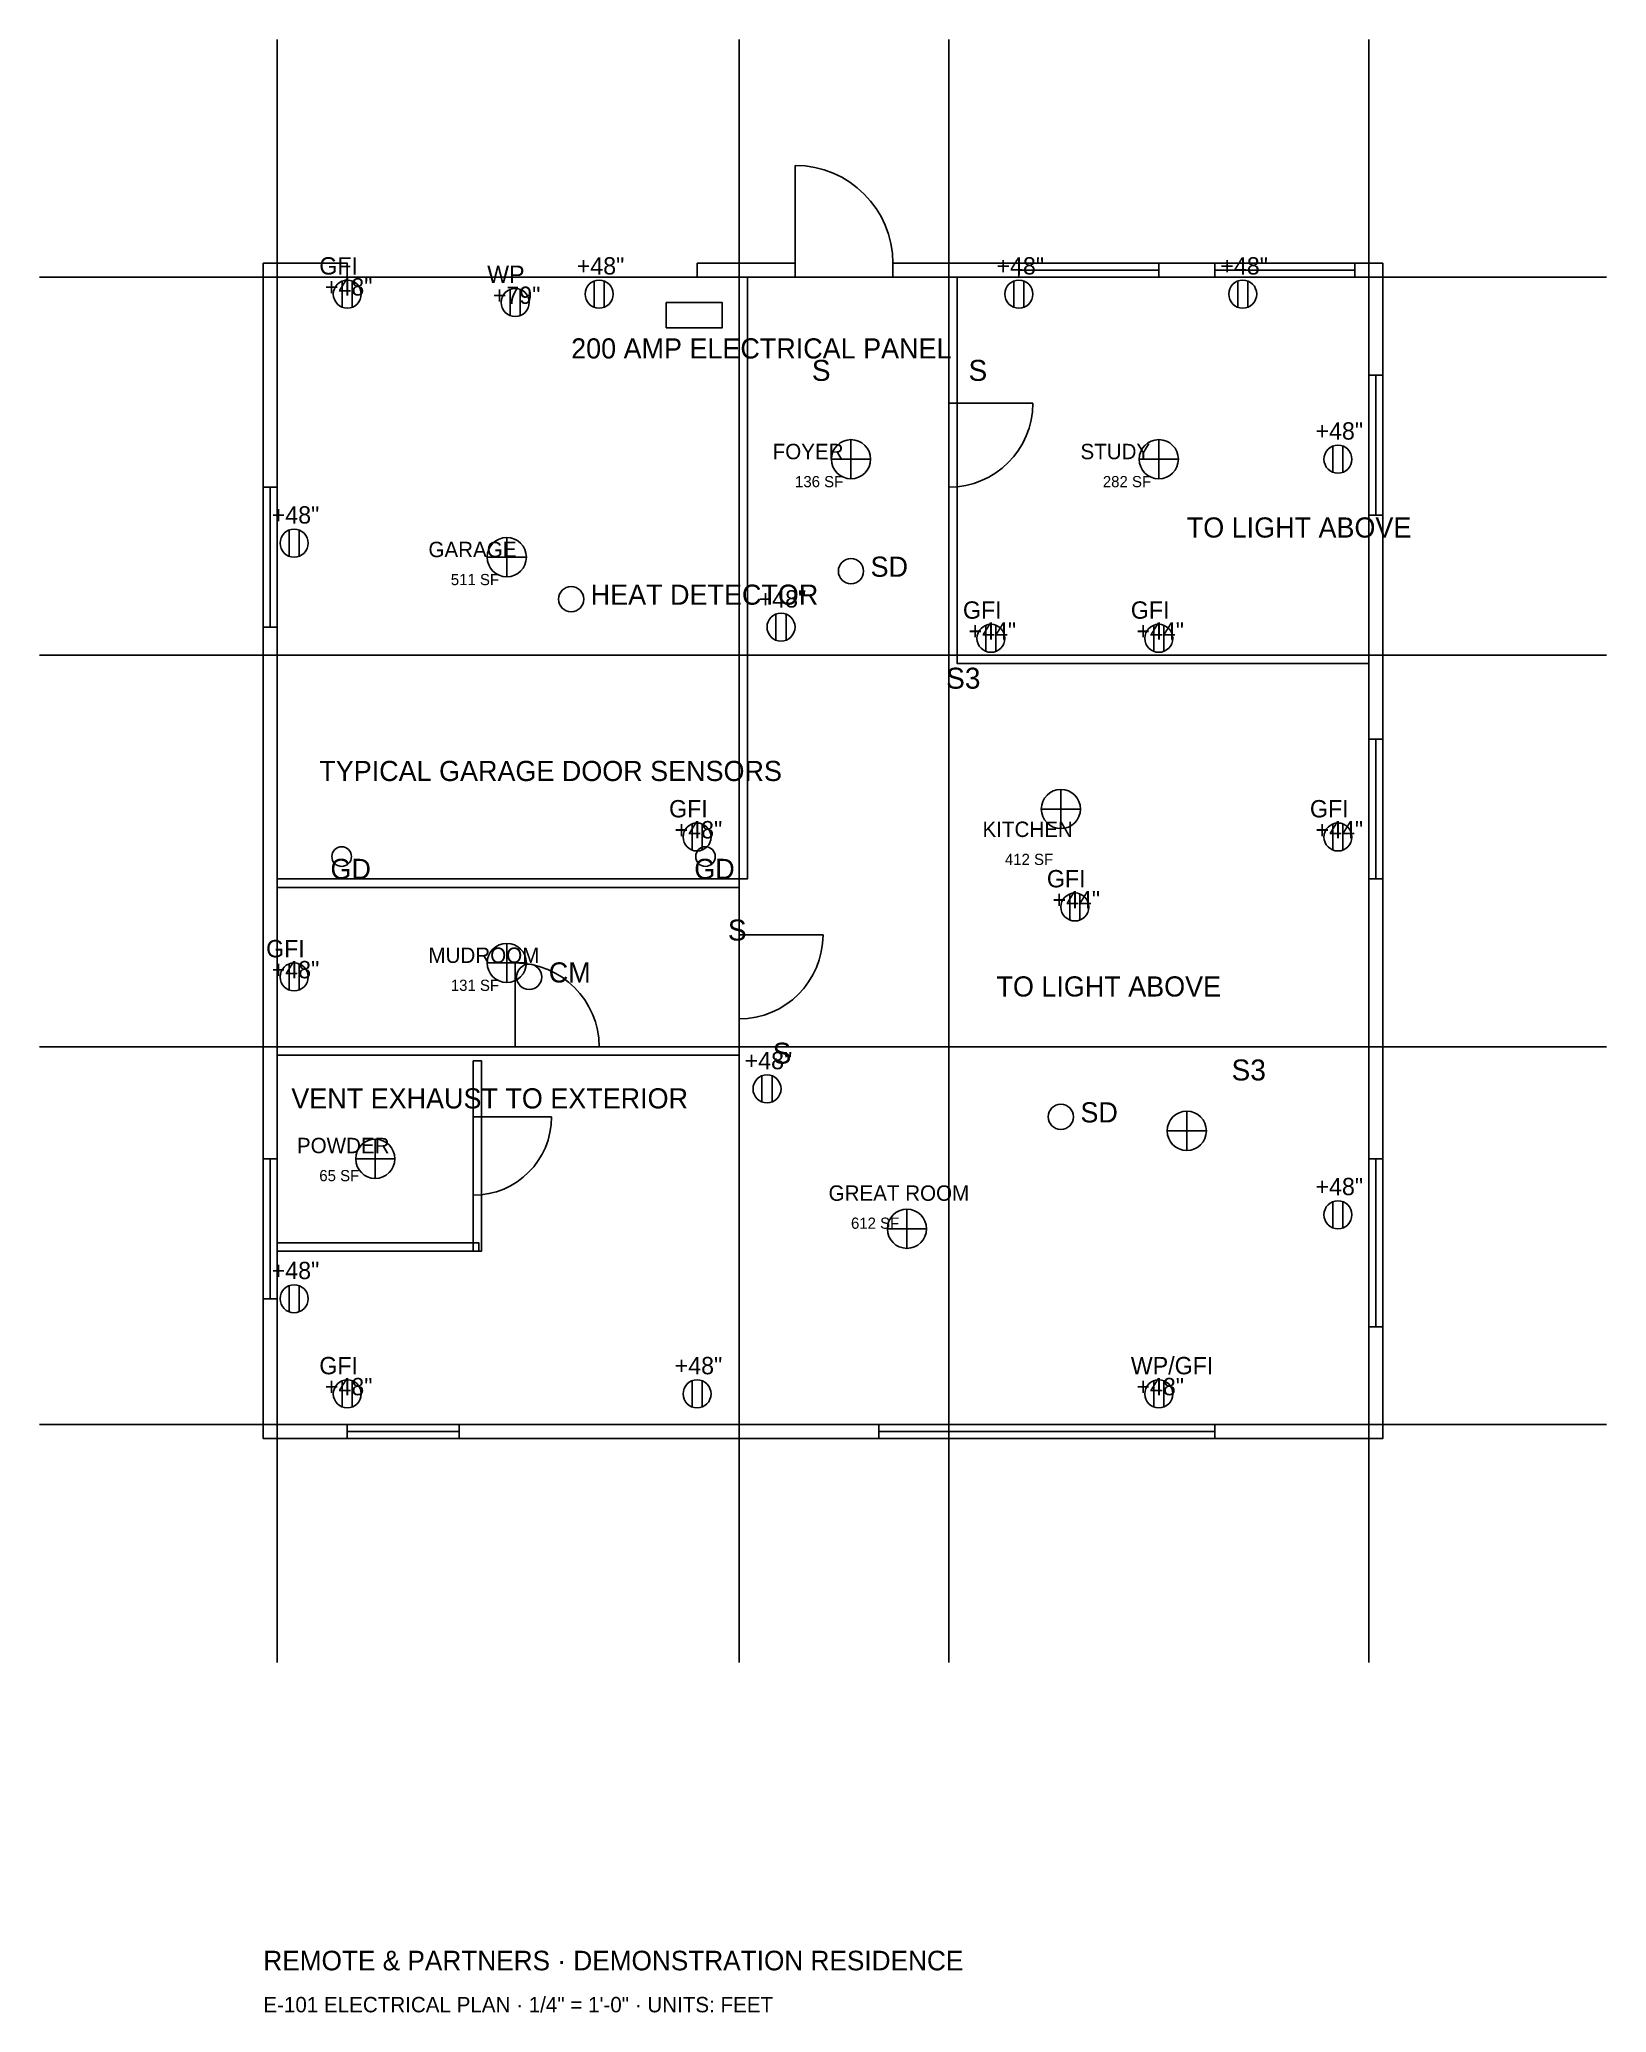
# Model space of a CAD drawing. Header units: feet. Extents: x -9.6 to 57.6, y -24.6 to 60.
import ezdxf

# ---------------------------------------------------------------- set-up
doc = ezdxf.new("R2010")
doc.units = ezdxf.units.FT
for name, color, linetype in [('DOOR', 3, 'CONTINUOUS'), ('ELEC', 6, 'CONTINUOUS'), ('GRID', 8, 'CONTINUOUS'), ('NOTE', 4, 'CONTINUOUS'), ('ROOM', 2, 'CONTINUOUS'), ('WALL', 7, 'CONTINUOUS'), ('WIN', 5, 'CONTINUOUS')]:
    doc.layers.add(name, color=color, linetype=linetype)

msp = doc.modelspace()

# ---------------------------------------------------------------- linework, layer by layer
at = {"layer": 'DOOR'}
for p, q in [((22.8, 50.4), (22.8, 54.6)), ((29.4, 44.4), (33, 44.4)), ((20.4, 21.6), (24, 21.6)), ((10.8, 16.8), (10.8, 20.4)), ((9, 13.8), (12.36, 13.8))]:
    msp.add_line(p, q, dxfattribs=at)
for centre, radius, start, end in [((22.8, 50.4), 4.2, 0, 90), ((29.4, 44.4), 3.6, 270, 360), ((20.4, 21.6), 3.6, 270, 360), ((10.8, 16.8), 3.6, 0, 90), ((9, 13.8), 3.36, 270, 360)]:
    msp.add_arc(centre, radius, start, end, dxfattribs=at)
at = {"layer": 'ELEC'}
for p, q in [((3.384, 49.62), (3.384, 48.54)), ((3.816, 49.62), (3.816, 48.54)), ((10.584, 49.26), (10.584, 48.18)), ((11.016, 49.26), (11.016, 48.18)), ((14.184, 49.62), (14.184, 48.54)), ((14.616, 49.62), (14.616, 48.54)), ((32.184, 49.62), (32.184, 48.54)), ((32.616, 49.62), (32.616, 48.54)), ((41.784, 49.62), (41.784, 48.54)), ((42.216, 49.62), (42.216, 48.54)), ((25.2, 42.84), (25.2, 41.16)), ((38.4, 42.84), (38.4, 41.16)), ((45.864, 42.54), (45.864, 41.46)), ((46.296, 42.54), (46.296, 41.46)), ((24.36, 42), (26.04, 42)), ((37.56, 42), (39.24, 42)), ((1.104, 38.94), (1.104, 37.86)), ((1.536, 38.94), (1.536, 37.86)), ((10.44, 38.64), (10.44, 36.96)), ((9.6, 37.8), (11.28, 37.8)), ((21.984, 35.34), (21.984, 34.26)), ((22.416, 35.34), (22.416, 34.26)), ((30.984, 34.86), (30.984, 33.78)), ((31.416, 34.86), (31.416, 33.78)), ((38.184, 34.86), (38.184, 33.78)), ((38.616, 34.86), (38.616, 33.78)), ((34.2, 27.84), (34.2, 26.16)), ((18.384, 26.34), (18.384, 25.26)), ((18.816, 26.34), (18.816, 25.26)), ((33.36, 27), (35.04, 27)), ((45.864, 26.34), (45.864, 25.26)), ((46.296, 26.34), (46.296, 25.26)), ((34.584, 23.34), (34.584, 22.26)), ((35.016, 23.34), (35.016, 22.26)), ((10.44, 21.24), (10.44, 19.56)), ((1.104, 20.34), (1.104, 19.26)), ((1.536, 20.34), (1.536, 19.26)), ((9.6, 20.4), (11.28, 20.4)), ((21.384, 15.54), (21.384, 14.46)), ((21.816, 15.54), (21.816, 14.46)), ((39.6, 14.04), (39.6, 12.36)), ((4.8, 12.84), (4.8, 11.16)), ((38.76, 13.2), (40.44, 13.2)), ((3.96, 12), (5.64, 12)), ((27.6, 9.84), (27.6, 8.16)), ((45.864, 10.14), (45.864, 9.06)), ((46.296, 10.14), (46.296, 9.06)), ((26.76, 9), (28.44, 9)), ((1.104, 6.54), (1.104, 5.46)), ((1.536, 6.54), (1.536, 5.46)), ((3.384, 2.46), (3.384, 1.38)), ((3.816, 2.46), (3.816, 1.38)), ((18.384, 2.46), (18.384, 1.38)), ((18.816, 2.46), (18.816, 1.38)), ((38.184, 2.46), (38.184, 1.38)), ((38.616, 2.46), (38.616, 1.38))]:
    msp.add_line(p, q, dxfattribs=at)
msp.add_lwpolyline([(17.28, 48.72), (19.68, 48.72), (19.68, 47.64), (17.28, 47.64)], close=True, dxfattribs=at)
for centre, radius in [((3.6, 49.08), 0.6), ((10.8, 48.72), 0.6), ((14.4, 49.08), 0.6), ((32.4, 49.08), 0.6), ((42, 49.08), 0.6), ((25.2, 42), 0.84), ((38.4, 42), 0.84), ((46.08, 42), 0.6), ((1.32, 38.4), 0.6), ((10.44, 37.8), 0.84), ((25.2, 37.2), 0.54), ((13.2, 36), 0.54), ((22.2, 34.8), 0.6), ((31.2, 34.32), 0.6), ((38.4, 34.32), 0.6), ((34.2, 27), 0.84), ((18.6, 25.8), 0.6), ((46.08, 25.8), 0.6), ((3.36, 24.96), 0.42), ((18.96, 24.96), 0.42), ((34.8, 22.8), 0.6), ((10.44, 20.4), 0.84), ((1.32, 19.8), 0.6), ((11.4, 19.8), 0.54), ((21.6, 15), 0.6), ((34.2, 13.8), 0.54), ((39.6, 13.2), 0.84), ((4.8, 12), 0.84), ((46.08, 9.6), 0.6), ((27.6, 9), 0.84), ((1.32, 6), 0.6), ((3.6, 1.92), 0.6), ((18.6, 1.92), 0.6), ((38.4, 1.92), 0.6)]:
    msp.add_circle(centre, radius, dxfattribs=at)
at = {"layer": 'GRID'}
for p, q in [((0.6, 60), (0.6, -9.6)), ((20.4, 60), (20.4, -9.6)), ((29.4, 60), (29.4, -9.6)), ((47.4, 60), (47.4, -9.6)), ((-9.6, 49.8), (57.6, 49.8)), ((-9.6, 33.6), (57.6, 33.6)), ((-9.6, 16.8), (57.6, 16.8)), ((-9.6, 0.6), (57.6, 0.6))]:
    msp.add_line(p, q, dxfattribs=at)
at = {"layer": 'WALL'}
for points in [[(0, 50.4), (3.6, 50.4), (3.6, 49.8), (0, 49.8)], [(18.6, 50.4), (22.8, 50.4), (22.8, 49.8), (18.6, 49.8)], [(27, 50.4), (32.4, 50.4), (32.4, 49.8), (27, 49.8)], [(38.4, 50.4), (40.8, 50.4), (40.8, 49.8), (38.4, 49.8)], [(46.8, 50.4), (48, 50.4), (48, 49.8), (46.8, 49.8)], [(0, 49.8), (0.6, 49.8), (0.6, 40.8), (0, 40.8)], [(20.4, 49.8), (20.76, 49.8), (20.76, 24), (20.4, 24)], [(29.4, 49.8), (29.76, 49.8), (29.76, 33.6), (29.4, 33.6)], [(47.4, 49.8), (48, 49.8), (48, 45.6), (47.4, 45.6)], [(47.4, 39.6), (48, 39.6), (48, 30), (47.4, 30)], [(0, 34.8), (0.6, 34.8), (0.6, 12), (0, 12)], [(29.76, 33.6), (47.4, 33.6), (47.4, 33.24), (29.76, 33.24)], [(0.6, 24), (20.4, 24), (20.4, 23.64), (0.6, 23.64)], [(47.4, 24), (48, 24), (48, 12), (47.4, 12)], [(0.6, 16.8), (20.4, 16.8), (20.4, 16.44), (0.6, 16.44)], [(9, 16.2), (9.36, 16.2), (9.36, 8.04), (9, 8.04)], [(0.6, 8.4), (9.24, 8.4), (9.24, 8.04), (0.6, 8.04)], [(0, 6), (0.6, 6), (0.6, 0.6), (0, 0.6)], [(47.4, 4.8), (48, 4.8), (48, 0.6), (47.4, 0.6)], [(0, 0.6), (3.6, 0.6), (3.6, 0), (0, 0)], [(8.4, 0.6), (26.4, 0.6), (26.4, 0), (8.4, 0)], [(40.8, 0.6), (48, 0.6), (48, 0), (40.8, 0)]]:
    msp.add_lwpolyline(points, close=True, dxfattribs=at)
at = {"layer": 'WIN'}
for p, q in [((32.4, 50.4), (38.4, 50.4)), ((32.4, 50.1), (38.4, 50.1)), ((40.8, 50.4), (46.8, 50.4)), ((40.8, 50.1), (46.8, 50.1)), ((32.4, 49.8), (38.4, 49.8)), ((40.8, 49.8), (46.8, 49.8)), ((47.4, 45.6), (47.4, 39.6)), ((47.7, 45.6), (47.7, 39.6)), ((48, 45.6), (48, 39.6)), ((0, 40.8), (0, 34.8)), ((0.3, 40.8), (0.3, 34.8)), ((0.6, 40.8), (0.6, 34.8)), ((47.4, 30), (47.4, 24)), ((47.7, 30), (47.7, 24)), ((48, 30), (48, 24)), ((0, 12), (0, 6)), ((0.3, 12), (0.3, 6)), ((0.6, 12), (0.6, 6)), ((47.4, 12), (47.4, 4.8)), ((47.7, 12), (47.7, 4.8)), ((48, 12), (48, 4.8)), ((3.6, 0.6), (8.4, 0.6)), ((3.6, 0.3), (8.4, 0.3)), ((3.6, 0), (8.4, 0)), ((26.4, 0.6), (40.8, 0.6)), ((26.4, 0.3), (40.8, 0.3)), ((26.4, 0), (40.8, 0))]:
    msp.add_line(p, q, dxfattribs=at)

# ---------------------------------------------------------------- texts
at = {"layer": 'ELEC'}
for s, height, p in [('GFI', 0.744, (2.4, 49.92)), ('WP', 0.744, (9.6, 49.56)), ('+48"', 0.744, (13.44, 49.92)), ('+48"', 0.744, (31.44, 49.92)), ('+48"', 0.744, (41.04, 49.92)), ('+48"', 0.744, (2.64, 49.02)), ('+79"', 0.744, (9.84, 48.66)), ('200 AMP ELECTRICAL PANEL', 0.864, (13.2, 46.32)), ('S', 0.9, (23.52, 45.36)), ('S', 0.9, (30.24, 45.36)), ('+48"', 0.744, (45.12, 42.84)), ('+48"', 0.744, (0.36, 39.24)), ('TO LIGHT ABOVE', 0.864, (39.6, 38.64)), ('SD', 0.864, (26.04, 36.96)), ('HEAT DETECTOR', 0.864, (14.04, 35.76)), ('+48"', 0.744, (21.24, 35.64)), ('GFI', 0.744, (30, 35.16)), ('GFI', 0.744, (37.2, 35.16)), ('+44"', 0.744, (30.24, 34.26)), ('+44"', 0.744, (37.44, 34.26)), ('S3', 0.9, (29.28, 32.16)), ('TYPICAL GARAGE DOOR SENSORS', 0.864, (2.4, 28.2)), ('GFI', 0.744, (17.4, 26.64)), ('GFI', 0.744, (44.88, 26.64)), ('+48"', 0.744, (17.64, 25.74)), ('+44"', 0.744, (45.12, 25.74)), ('GD', 0.864, (2.88, 24)), ('GD', 0.864, (18.48, 24)), ('GFI', 0.744, (33.6, 23.64)), ('+44"', 0.744, (33.84, 22.74)), ('S', 0.9, (19.92, 21.36)), ('GFI', 0.744, (0.12, 20.64)), ('+48"', 0.744, (0.36, 19.74)), ('CM', 0.864, (12.24, 19.56)), ('TO LIGHT ABOVE', 0.864, (31.44, 18.96)), ('S', 0.9, (21.84, 16.08)), ('+48"', 0.744, (20.64, 15.84)), ('S3', 0.9, (41.52, 15.36)), ('VENT EXHAUST TO EXTERIOR', 0.864, (1.2, 14.16)), ('SD', 0.864, (35.04, 13.56)), ('+48"', 0.744, (45.12, 10.44)), ('+48"', 0.744, (0.36, 6.84)), ('GFI', 0.744, (2.4, 2.76)), ('+48"', 0.744, (17.64, 2.76)), ('WP/GFI', 0.744, (37.2, 2.76)), ('+48"', 0.744, (2.64, 1.86)), ('+48"', 0.744, (37.44, 1.86))]:
    msp.add_text(s, height=height, dxfattribs=at).set_placement(p)
at = {"layer": 'NOTE'}
for s, height, p in [('REMOTE & PARTNERS · DEMONSTRATION RESIDENCE', 0.84, (0, -22.8)), ('E-101 ELECTRICAL PLAN · 1/4" = 1\'-0" · UNITS: FEET', 0.66, (0, -24.6))]:
    msp.add_text(s, height=height, dxfattribs=at).set_placement(p)
at = {"layer": 'ROOM'}
for s, height, p in [('FOYER', 0.66, (21.84, 42)), ('STUDY', 0.66, (35.04, 42)), ('136 SF', 0.48, (22.8, 40.8)), ('282 SF', 0.48, (36, 40.8)), ('GARAGE', 0.66, (7.08, 37.8)), ('511 SF', 0.48, (8.04, 36.6)), ('KITCHEN', 0.66, (30.84, 25.8)), ('412 SF', 0.48, (31.8, 24.6)), ('MUDROOM', 0.66, (7.08, 20.4)), ('131 SF', 0.48, (8.04, 19.2)), ('POWDER', 0.66, (1.44, 12.24)), ('65 SF', 0.48, (2.4, 11.04)), ('GREAT ROOM', 0.66, (24.24, 10.2)), ('612 SF', 0.48, (25.2, 9))]:
    msp.add_text(s, height=height, dxfattribs=at).set_placement(p)

doc.saveas('drawing.dxf')
